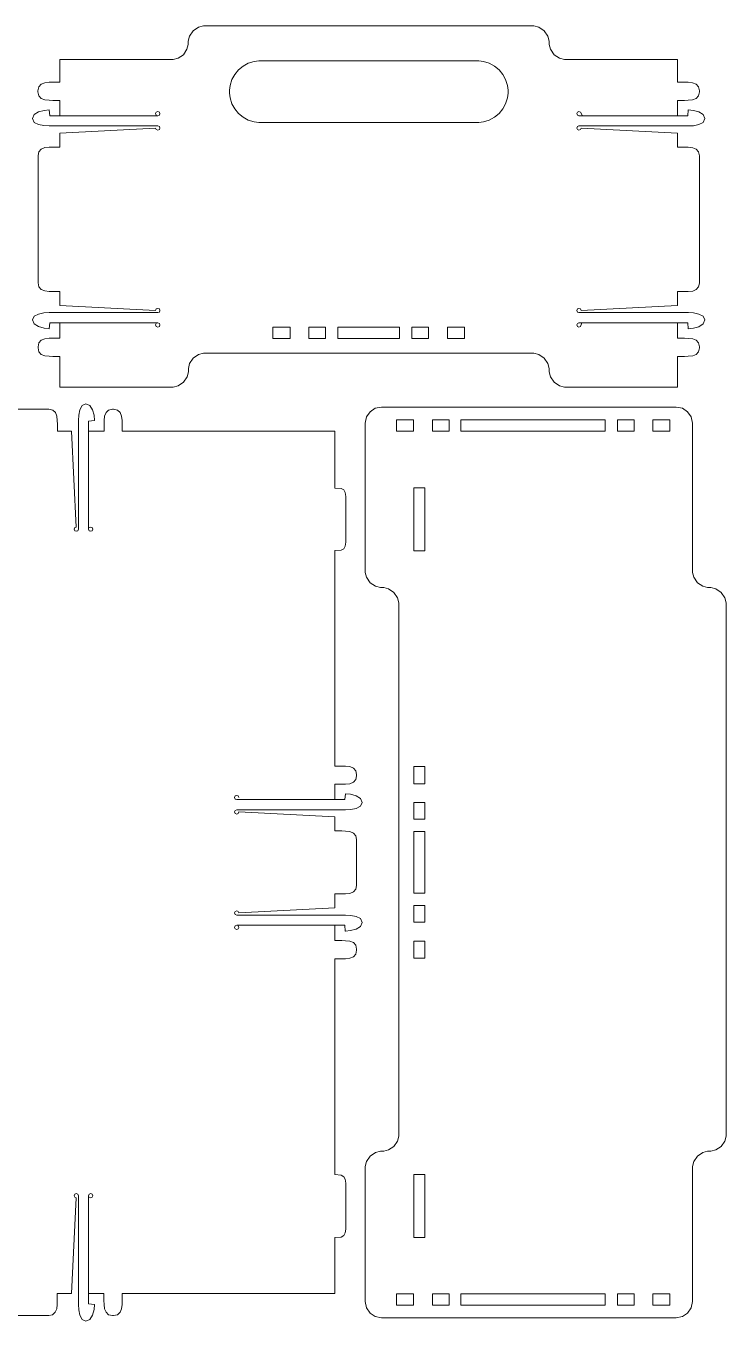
# Model space of a CAD drawing. Extents: x 22 to 406, y 17 to 372.
# Drawn here: x 214.1 to 406.1, y 17.3 to 372.3 of the extents above; entities that cross this region are included whole.
import ezdxf

# ---------------------------------------------------------------- set-up
doc = ezdxf.new("R2010")
doc.units = 0
doc.layers.get('0').update_dxf_attribs({"lineweight": 5, "true_color": 0xffffff})

msp = doc.modelspace()

# ---------------------------------------------------------------- linework, layer by layer
at = {"color": 0}
for p, q in [((258.9741, 369.49374), (258.61066, 368.14393)), ((259.96355, 370.96059), (258.9741, 369.49374)), ((261.43271, 371.95235), (259.96355, 370.96059)), ((262.78098, 372.31656), (261.43271, 371.95235)), ((263.23066, 372.31656), (262.78098, 372.31656)), ((352.96184, 372.31656), (263.23066, 372.31656)), ((353.40998, 372.31656), (352.96184, 372.31656)), ((354.76056, 371.95235), (353.40998, 372.31656)), ((356.22741, 370.96059), (354.76056, 371.95235)), ((357.2184, 369.49374), (356.22741, 370.96059)), ((357.58261, 368.14393), (357.2184, 369.49374)), ((258.24645, 365.89784), (257.257, 364.42791)), ((258.61066, 367.24457), (258.24645, 365.89784)), ((258.61066, 368.14393), (258.61066, 367.69579)), ((258.61066, 367.69579), (258.61066, 367.24457)), ((357.58261, 367.69579), (357.58261, 368.14393)), ((357.58261, 367.24457), (357.58261, 367.69579)), ((357.94374, 365.89784), (357.58261, 367.24457)), ((358.9355, 364.42791), (357.94374, 365.89784)), ((253.99066, 363.07502), (223.39471, 363.07502)), ((223.39471, 363.07502), (223.39471, 356.89577)), ((254.43957, 363.07502), (253.99066, 363.07502)), ((255.78784, 363.43923), (254.43957, 363.07502)), ((257.257, 364.42791), (255.78784, 363.43923)), ((276.65638, 362.58376), (275.0671, 362.08942)), ((277.93535, 362.7547), (276.65638, 362.58376)), ((278.36193, 362.7547), (277.93535, 362.7547)), ((337.83981, 362.7547), (278.36193, 362.7547)), ((338.26639, 362.7547), (337.83981, 362.7547)), ((339.54613, 362.58376), (338.26639, 362.7547)), ((341.13464, 362.08942), (339.54613, 362.58376)), ((360.40235, 363.43923), (358.9355, 364.42791)), ((361.75216, 363.07502), (360.40235, 363.43923)), ((362.2003, 363.07502), (361.75216, 363.07502)), ((392.79548, 363.07502), (362.2003, 363.07502)), ((392.79548, 356.89577), (392.79548, 363.07502)), ((271.33953, 359.01943), (270.55875, 357.58261)), ((272.37518, 360.27453), (271.33953, 359.01943)), ((273.6272, 361.30941), (272.37518, 360.27453)), ((275.0671, 362.08942), (273.6272, 361.30941)), ((342.57454, 361.30941), (341.13464, 362.08942)), ((343.82964, 360.27453), (342.57454, 361.30941)), ((344.86221, 359.01943), (343.82964, 360.27453)), ((345.64453, 357.58261), (344.86221, 359.01943)), ((217.61971, 355.61603), (217.37793, 354.54342)), ((218.27498, 356.3329), (217.61971, 355.61603)), ((219.24518, 356.73484), (218.27498, 356.3329)), ((220.43945, 356.86035), (219.24518, 356.73484)), ((221.47587, 356.89577), (220.43945, 356.86035)), ((223.39471, 356.89577), (221.47587, 356.89577)), ((270.06518, 355.99102), (269.89347, 354.71128)), ((270.55875, 357.58261), (270.06518, 355.99102)), ((346.13579, 355.99102), (345.64453, 357.58261)), ((346.30981, 354.71128), (346.13579, 355.99102)), ((394.71278, 356.89577), (392.79548, 356.89577)), ((395.75074, 356.85727), (394.71278, 356.89577)), ((396.94039, 356.73484), (395.75074, 356.85727)), ((397.9129, 356.3329), (396.94039, 356.73484)), ((398.57048, 355.61603), (397.9129, 356.3329)), ((398.80918, 354.54034), (398.57048, 355.61603)), ((217.37793, 354.54342), (217.37793, 354.25544)), ((217.37793, 354.25544), (217.61971, 353.17975)), ((217.61971, 353.17975), (218.27498, 352.4598)), ((218.27498, 352.4598), (219.24749, 352.06017)), ((219.24749, 352.06017), (220.43945, 351.93543)), ((220.43945, 351.93543), (221.47587, 351.90001)), ((221.47587, 351.90001), (223.39471, 351.90001)), ((223.39471, 351.90001), (223.39471, 347.68426)), ((269.89347, 354.71128), (269.89347, 354.2847)), ((269.89347, 354.2847), (269.89347, 353.85889)), ((269.89347, 353.85889), (270.06518, 352.57607)), ((270.06518, 352.57607), (270.55875, 350.98756)), ((345.64453, 350.98756), (346.13579, 352.57607)), ((346.13579, 352.57607), (346.30981, 353.85889)), ((346.30981, 354.2847), (346.30981, 354.71128)), ((346.30981, 353.85889), (346.30981, 354.2847)), ((392.79548, 347.67887), (392.79548, 351.89462)), ((392.79548, 351.89462), (394.71278, 351.89462)), ((394.71278, 351.89462), (395.75074, 351.93235)), ((395.75074, 351.93235), (396.94347, 352.05478)), ((396.94347, 352.05478), (397.9129, 352.45672)), ((397.9129, 352.45672), (398.57048, 353.17436)), ((398.57048, 353.17436), (398.80918, 354.25005)), ((398.80918, 354.25005), (398.80918, 354.54034)), ((215.87951, 346.90425), (216.35845, 347.99149)), ((216.35845, 347.99149), (217.53809, 348.733)), ((217.53809, 348.733), (219.03574, 349.15958)), ((219.03574, 349.15958), (220.46486, 349.2951)), ((220.46486, 349.2951), (220.48257, 349.2951)), ((220.48257, 349.2951), (220.61424, 347.68426)), ((249.82573, 348.69219), (249.65402, 348.27639)), ((249.65402, 348.27639), (249.82573, 347.8552)), ((250.24769, 348.86852), (249.82573, 348.69219)), ((250.66657, 348.69219), (250.24769, 348.86852)), ((250.83828, 348.27639), (250.66657, 348.69219)), ((250.66657, 347.8552), (250.83828, 348.27639)), ((270.55875, 350.98756), (271.33953, 349.54766)), ((271.33953, 349.54766), (272.37518, 348.29564)), ((272.37518, 348.29564), (273.6272, 347.26076)), ((342.57454, 347.26076), (343.82964, 348.29564)), ((343.82964, 348.29564), (344.86221, 349.54766)), ((344.86221, 349.54766), (345.64453, 350.98756)), ((365.32419, 348.69219), (365.15325, 348.271)), ((365.15325, 348.271), (365.32419, 347.85289)), ((365.74538, 348.86313), (365.32419, 348.69219)), ((366.16657, 348.69219), (365.74538, 348.86313)), ((366.76178, 347.67887), (366.16657, 348.69219)), ((395.5875, 347.67887), (395.73688, 349.29202)), ((395.73688, 349.29202), (397.16831, 349.1565)), ((397.16831, 349.1565), (398.66519, 348.72992)), ((398.66519, 348.72992), (399.84406, 347.98841)), ((399.84406, 347.98841), (400.32223, 346.89886)), ((216.35229, 345.87784), (215.87951, 346.90425)), ((217.51884, 345.26646), (216.35229, 345.87784)), ((219.0034, 344.97309), (217.51884, 345.26646)), ((220.4279, 344.89455), (219.0034, 344.97309)), ((250.25154, 344.89455), (220.4279, 344.89455)), ((220.61424, 347.68426), (250.25154, 347.68426)), ((250.25154, 347.68426), (250.66657, 347.8552)), ((250.66657, 344.72053), (250.25154, 344.89455)), ((250.83828, 344.30242), (250.66657, 344.72053)), ((273.6272, 347.26076), (275.0671, 346.48075)), ((275.0671, 346.48075), (276.65638, 345.98641)), ((276.65638, 345.98641), (277.93535, 345.81239)), ((277.93535, 345.81239), (278.36193, 345.81239)), ((278.36193, 345.81239), (337.83981, 345.81239)), ((337.83981, 345.81239), (338.26639, 345.81239)), ((338.26639, 345.81239), (339.54613, 345.98641)), ((339.54613, 345.98641), (341.13464, 346.48075)), ((341.13464, 346.48075), (342.57454, 347.26076)), ((365.32419, 344.71822), (365.15325, 344.29934)), ((365.32419, 347.85289), (365.73999, 347.67887)), ((365.73999, 344.89147), (365.32419, 344.71822)), ((365.73999, 347.67887), (395.5875, 347.67887)), ((366.07725, 344.89147), (365.73999, 344.89147)), ((365.73999, 344.89147), (365.73999, 344.89147)), ((367.03051, 344.89147), (366.07725, 344.89147)), ((368.51353, 344.89147), (367.03051, 344.89147)), ((370.43391, 344.89455), (368.51353, 344.89147)), ((372.70772, 344.89455), (370.43391, 344.89455)), ((375.24487, 344.89455), (372.70772, 344.89455)), ((377.95527, 344.89455), (375.24487, 344.89455)), ((380.75884, 344.89455), (377.95527, 344.89455)), ((383.55933, 344.89455), (380.75884, 344.89455)), ((386.2705, 344.89455), (383.55933, 344.89455)), ((388.80765, 344.89455), (386.2705, 344.89455)), ((391.08146, 344.89455), (388.80765, 344.89455)), ((393.00415, 344.89455), (391.08146, 344.89455)), ((394.48486, 344.89455), (393.00415, 344.89455)), ((395.43812, 344.89455), (394.48486, 344.89455)), ((395.77538, 344.89455), (395.43812, 344.89455)), ((397.19834, 344.9677), (395.77538, 344.89455)), ((395.77538, 344.89455), (395.77538, 344.89455)), ((398.68444, 345.26415), (397.19834, 344.9677)), ((399.85253, 345.87476), (398.68444, 345.26415)), ((400.32223, 346.89886), (399.85253, 345.87476)), ((223.40164, 342.96031), (249.65402, 344.30242)), ((223.40164, 339.12186), (223.40164, 342.96031)), ((249.65402, 344.30242), (249.82573, 343.88431)), ((249.82573, 343.88431), (250.24769, 343.71029)), ((250.24769, 343.71029), (250.66349, 343.88431)), ((250.66349, 343.88431), (250.83828, 344.30242)), ((365.15325, 344.29934), (365.32419, 343.88123)), ((365.32419, 343.88123), (365.74538, 343.70721)), ((365.74538, 343.70721), (366.16657, 343.88123)), ((366.16657, 343.88123), (366.33751, 344.29934)), ((366.33751, 344.29934), (392.80087, 342.95492)), ((392.80087, 342.95492), (392.80087, 339.0926)), ((217.38563, 336.76951), (217.62741, 337.84289)), ((217.62741, 337.84289), (218.28191, 338.55976)), ((218.28191, 338.55976), (219.25288, 338.95939)), ((219.25288, 338.95939), (220.44638, 339.08413)), ((220.44638, 339.08413), (221.48357, 339.12186)), ((221.48357, 339.12186), (223.40164, 339.12186)), ((392.80087, 339.0926), (394.72125, 339.0926)), ((394.72125, 339.0926), (395.75613, 339.0541)), ((395.75613, 339.0541), (396.94886, 338.92936)), ((396.94886, 338.92936), (397.92137, 338.52973)), ((397.92137, 338.52973), (398.57587, 337.81286)), ((398.57587, 337.81286), (398.81765, 336.73409)), ((217.38563, 301.87465), (217.38563, 336.76951)), ((398.81765, 336.73409), (398.81765, 301.84539)), ((217.62741, 300.79896), (217.38563, 301.87465)), ((398.81765, 301.84539), (398.57587, 300.7697)), ((218.28191, 300.08209), (217.62741, 300.79896)), ((219.25519, 299.68323), (218.28191, 300.08209)), ((220.44638, 299.55772), (219.25519, 299.68323)), ((221.48357, 299.51999), (220.44638, 299.55772)), ((223.40164, 299.51999), (221.48357, 299.51999)), ((223.40164, 295.65459), (223.40164, 299.51999)), ((394.72125, 299.48996), (392.80087, 299.48996)), ((392.80087, 299.48996), (392.80087, 295.65151)), ((395.75613, 299.52538), (394.72125, 299.48996)), ((396.95117, 299.6532), (395.75613, 299.52538)), ((397.92137, 300.05206), (396.95117, 299.6532)), ((398.57587, 300.7697), (397.92137, 300.05206)), ((249.65402, 294.31017), (223.40164, 295.65459)), ((249.82573, 294.73059), (249.65402, 294.31017)), ((250.24769, 294.9023), (249.82573, 294.73059)), ((250.66657, 294.73059), (250.24769, 294.9023)), ((250.83828, 294.31248), (250.66657, 294.73059)), ((365.32958, 294.72828), (365.15325, 294.30709)), ((365.74538, 294.9023), (365.32958, 294.72828)), ((366.16657, 294.72828), (365.74538, 294.9023)), ((366.33751, 294.30709), (366.16657, 294.72828)), ((392.80087, 295.65151), (366.33751, 294.30709)), ((215.87951, 291.71065), (216.35229, 292.73706)), ((216.35845, 290.62341), (215.87951, 291.71065)), ((216.35229, 292.73706), (217.51884, 293.34844)), ((217.51884, 293.34844), (219.0034, 293.64181)), ((219.0034, 293.64181), (220.4279, 293.72035)), ((220.4279, 293.72035), (220.4279, 293.72035)), ((220.4279, 293.72035), (220.76208, 293.72035)), ((220.76208, 293.72035), (221.70841, 293.72035)), ((221.70841, 293.72035), (223.17911, 293.72035)), ((223.17911, 293.72035), (225.0864, 293.72035)), ((225.0864, 293.72035), (227.34404, 293.72035)), ((227.34404, 293.72035), (229.86348, 293.72035)), ((229.86348, 293.72035), (232.55771, 293.72035)), ((232.55771, 293.72035), (235.33895, 293.72035)), ((235.33895, 293.72035), (238.12019, 293.72035)), ((238.12019, 293.72035), (240.81442, 293.72035)), ((240.81442, 293.72035), (243.33463, 293.72035)), ((243.33463, 293.72035), (245.5915, 293.72035)), ((245.5915, 293.72035), (247.49879, 293.72035)), ((247.49879, 293.72035), (248.96949, 293.72035)), ((248.96949, 293.72035), (249.91582, 293.72035)), ((249.91582, 293.72035), (250.25154, 293.72035)), ((250.25154, 293.72035), (250.66888, 293.89437)), ((250.25154, 293.72035), (250.25154, 293.72035)), ((250.66888, 293.89437), (250.83828, 294.31248)), ((365.15325, 294.30709), (365.32419, 293.89129)), ((365.32419, 293.89129), (365.73999, 293.71496)), ((365.73999, 293.71496), (395.77538, 293.71496)), ((395.77538, 293.71496), (397.19834, 293.63873)), ((397.19834, 293.63873), (398.68444, 293.34536)), ((398.68444, 293.34536), (399.85253, 292.73475)), ((400.32223, 291.70757), (399.84406, 290.6211)), ((399.85253, 292.73475), (400.32223, 291.70757)), ((217.53809, 289.8819), (216.35845, 290.62341)), ((219.03574, 289.45532), (217.53809, 289.8819)), ((220.46486, 289.3198), (219.03574, 289.45532)), ((220.61424, 290.93064), (220.46486, 289.3198)), ((250.25154, 290.93064), (220.61424, 290.93064)), ((223.40164, 290.93064), (223.40164, 286.72028)), ((249.65402, 290.33851), (249.82573, 290.7597)), ((249.65402, 290.33851), (249.82573, 289.9204)), ((249.82573, 289.9204), (250.24769, 289.74638)), ((250.24769, 289.74638), (250.66657, 289.9204)), ((250.66657, 290.7597), (250.25154, 290.93064)), ((250.83828, 290.33851), (250.66657, 290.7597)), ((250.66657, 289.9204), (250.83828, 290.33851)), ((281.83617, 289.6971), (286.51931, 289.6971)), ((281.83617, 286.6171), (281.83617, 289.6971)), ((286.51931, 289.6971), (286.51931, 286.6171)), ((291.66984, 289.6971), (296.24133, 289.6971)), ((291.66984, 286.6171), (291.66984, 289.6971)), ((296.24133, 289.6971), (296.24133, 286.6171)), ((299.61239, 289.6971), (316.5624, 289.6971)), ((299.61239, 286.6171), (299.61239, 289.6971)), ((316.5624, 289.6971), (316.5624, 286.6171)), ((319.93346, 289.6971), (324.50495, 289.6971)), ((319.93346, 286.6171), (319.93346, 289.6971)), ((324.50495, 289.6971), (324.50495, 286.6171)), ((329.68243, 289.6971), (334.36557, 289.6971)), ((329.68243, 286.6171), (329.68243, 289.6971)), ((334.36557, 289.6971), (334.36557, 286.6171)), ((365.32419, 290.75662), (365.15325, 290.33543)), ((365.15325, 290.33543), (365.32419, 289.91732)), ((365.73999, 290.92833), (365.32419, 290.75662)), ((365.32419, 289.91732), (365.74538, 289.7433)), ((395.5875, 290.92833), (365.73999, 290.92833)), ((365.74538, 289.7433), (366.16657, 289.91732)), ((366.16657, 289.91732), (366.56851, 290.92833)), ((392.80087, 286.71181), (392.80087, 290.92833)), ((395.72071, 289.31441), (395.5875, 290.92833)), ((395.73688, 289.31441), (395.72071, 289.31441)), ((397.16831, 289.44993), (395.73688, 289.31441)), ((398.66519, 289.87651), (397.16831, 289.44993)), ((399.84406, 290.6211), (398.66519, 289.87651)), ((217.62741, 285.43515), (217.38563, 284.36254)), ((217.38563, 284.36254), (217.38563, 284.07148)), ((217.38563, 284.07148), (217.62741, 282.99579)), ((218.28191, 286.15279), (217.62741, 285.43515)), ((219.25288, 286.55473), (218.28191, 286.15279)), ((220.44638, 286.67947), (219.25288, 286.55473)), ((221.48357, 286.72028), (220.44638, 286.67947)), ((223.40164, 286.72028), (221.48357, 286.72028)), ((286.51931, 286.6171), (281.83617, 286.6171)), ((296.24133, 286.6171), (291.66984, 286.6171)), ((316.5624, 286.6171), (299.61239, 286.6171)), ((324.50495, 286.6171), (319.93346, 286.6171)), ((334.36557, 286.6171), (329.68243, 286.6171)), ((394.72125, 286.71181), (392.80087, 286.71181)), ((395.75613, 286.67716), (394.72125, 286.71181)), ((396.94886, 286.55165), (395.75613, 286.67716)), ((397.92137, 286.15279), (396.94886, 286.55165)), ((398.57587, 285.43515), (397.92137, 286.15279)), ((398.81765, 284.35715), (398.57587, 285.43515)), ((398.57587, 282.99579), (398.81765, 284.07148)), ((398.81765, 284.07148), (398.81765, 284.35715)), ((217.62741, 282.99579), (218.28191, 282.27892)), ((218.28191, 282.27892), (219.25519, 281.87698)), ((219.25519, 281.87698), (220.44638, 281.75224)), ((220.44638, 281.75224), (221.48357, 281.71682)), ((221.48357, 281.71682), (223.40164, 281.71682)), ((223.40164, 281.71682), (223.40164, 273.33152)), ((258.98103, 279.74716), (259.97125, 281.21709)), ((259.97125, 281.21709), (261.43964, 282.20577)), ((261.43964, 282.20577), (262.78868, 282.56998)), ((262.78868, 282.56998), (263.23836, 282.56998)), ((263.23836, 282.56998), (352.97031, 282.56998)), ((352.97031, 282.56998), (353.41845, 282.56998)), ((353.41845, 282.56998), (354.76595, 282.20577)), ((354.76595, 282.20577), (356.23511, 281.21709)), ((356.23511, 281.21709), (357.22379, 279.74716)), ((392.80087, 273.33152), (392.80087, 281.71682)), ((392.80087, 281.71682), (394.72125, 281.71682)), ((394.72125, 281.71682), (395.75613, 281.75224)), ((395.75613, 281.75224), (396.95117, 281.87698)), ((396.95117, 281.87698), (397.92137, 282.27661)), ((397.92137, 282.27661), (398.57587, 282.99579)), ((258.25415, 276.15049), (258.61836, 277.50107)), ((258.61836, 278.39966), (258.98103, 279.74716)), ((258.61836, 277.94921), (258.61836, 278.39966)), ((258.61836, 277.50107), (258.61836, 277.94921)), ((357.22379, 279.74716), (357.588, 278.39966)), ((357.588, 278.39966), (357.588, 277.94921)), ((357.588, 277.94921), (357.588, 277.50107)), ((357.588, 277.50107), (357.95221, 276.15049)), ((254.44727, 273.33152), (255.79554, 273.69496)), ((255.79554, 273.69496), (257.26393, 274.68364)), ((257.26393, 274.68364), (258.25415, 276.15049)), ((357.95221, 276.15049), (358.94089, 274.68364)), ((358.94089, 274.68364), (360.41082, 273.69496)), ((360.41082, 273.69496), (361.76063, 273.33152)), ((223.40164, 273.33152), (253.99836, 273.33152)), ((253.99836, 273.33152), (254.44727, 273.33152)), ((361.76063, 273.33152), (362.20877, 273.33152)), ((362.20877, 273.33152), (392.80087, 273.33152)), ((207.79759, 267.23312), (220.35552, 267.23312)), ((220.35552, 267.23312), (221.4289, 266.99134)), ((221.4289, 266.99134), (222.14654, 266.33684)), ((222.14654, 266.33684), (222.54617, 265.36587)), ((228.56064, 265.61535), (228.85478, 267.09991)), ((228.85478, 267.09991), (229.46462, 268.26569)), ((229.46462, 268.26569), (230.49257, 268.7377)), ((230.49257, 268.7377), (231.57827, 268.2603)), ((231.57827, 268.2603), (232.32055, 267.08143)), ((232.32055, 267.08143), (232.74636, 265.58301)), ((236.04812, 266.33684), (235.64695, 265.36356)), ((236.76499, 266.99134), (236.04812, 266.33684)), ((237.84068, 267.23312), (236.76499, 266.99134)), ((238.12943, 267.23312), (237.84068, 267.23312)), ((239.20435, 266.99134), (238.12943, 267.23312)), ((239.92045, 266.33684), (239.20435, 266.99134)), ((240.32085, 265.36587), (239.92045, 266.33684)), ((308.44583, 266.54551), (307.48718, 265.12717)), ((309.86648, 267.50262), (308.44583, 266.54551)), ((311.59667, 267.85374), (309.86648, 267.50262)), ((392.42049, 267.85374), (311.59667, 267.85374)), ((394.15376, 267.50262), (392.42049, 267.85374)), ((395.57133, 266.54551), (394.15376, 267.50262)), ((396.52998, 265.12717), (395.57133, 266.54551)), ((222.54617, 265.36587), (222.67168, 264.17314)), ((222.67168, 264.17314), (222.71018, 263.13518)), ((222.71018, 263.13518), (222.71018, 261.21788)), ((228.48364, 264.19085), (228.56064, 265.61535)), ((228.48364, 234.36721), (228.48364, 264.19085)), ((232.88265, 264.13695), (231.27104, 264.00451)), ((231.27104, 264.00451), (231.27104, 234.36721)), ((232.74636, 265.58301), (232.88265, 264.15312)), ((232.88265, 264.15312), (232.88265, 264.13695)), ((235.52375, 264.17314), (235.48679, 263.13518)), ((235.48679, 263.13518), (235.48679, 261.21788)), ((235.64695, 265.36356), (235.52375, 264.17314)), ((240.44636, 264.17314), (240.32085, 265.36587)), ((240.48409, 263.13518), (240.44636, 264.17314)), ((240.48409, 261.21788), (240.48409, 263.13518)), ((307.48718, 265.12717), (307.13683, 263.39313)), ((307.13683, 263.39313), (307.13683, 222.97352)), ((315.69615, 264.29865), (320.3816, 264.29865)), ((315.69615, 261.21788), (315.69615, 264.29865)), ((320.3816, 264.29865), (320.3816, 261.21788)), ((325.55908, 264.29865), (330.13057, 264.29865)), ((325.55908, 261.21788), (325.55908, 264.29865)), ((330.13057, 264.29865), (330.13057, 261.21788)), ((333.38228, 264.29865), (372.93025, 264.29865)), ((333.38228, 261.21788), (333.38228, 264.29865)), ((372.93025, 264.29865), (372.93025, 261.21788)), ((376.30131, 264.29865), (380.87049, 264.29865)), ((376.30131, 261.21788), (376.30131, 264.29865)), ((380.87049, 264.29865), (380.87049, 261.21788)), ((386.02333, 264.29865), (390.70339, 264.29865)), ((386.02333, 261.21788), (386.02333, 264.29865)), ((390.70339, 264.29865), (390.70339, 261.21788)), ((396.88341, 263.39313), (396.52998, 265.12717)), ((396.88341, 222.97352), (396.88341, 263.39313)), ((222.71018, 261.21788), (226.54786, 261.21788)), ((226.54786, 261.21788), (227.88997, 234.96319)), ((235.48679, 261.21788), (231.27181, 261.21788)), ((298.75923, 261.21788), (240.48409, 261.21788)), ((298.75923, 245.60074), (298.75923, 261.21788)), ((320.3816, 261.21788), (315.69615, 261.21788)), ((330.13057, 261.21788), (325.55908, 261.21788)), ((372.93025, 261.21788), (333.38228, 261.21788)), ((380.87049, 261.21788), (376.30131, 261.21788)), ((390.70339, 261.21788), (386.02333, 261.21788)), ((300.56026, 245.53529), (298.75923, 245.60074)), ((301.27713, 245.13412), (300.56026, 245.53529)), ((301.67676, 244.41802), (301.27713, 245.13412)), ((320.42549, 245.69776), (323.50549, 245.69776)), ((320.42549, 228.42897), (320.42549, 245.69776)), ((323.50549, 245.69776), (323.50549, 228.42897)), ((301.8015, 243.34079), (301.67676, 244.41802)), ((301.8015, 230.78671), (301.8015, 243.34079)), ((227.47186, 234.79148), (227.29784, 234.37106)), ((227.29784, 234.37106), (227.47186, 233.95526)), ((227.88997, 234.96319), (227.47186, 234.79148)), ((228.30731, 233.95218), (228.48364, 234.36721)), ((231.27104, 234.36721), (231.44352, 233.95218)), ((231.86317, 234.96319), (231.44352, 234.79148)), ((232.28051, 234.79148), (231.86317, 234.96319)), ((232.4553, 234.37106), (232.28051, 234.79148)), ((232.28051, 233.95218), (232.4553, 234.37106)), ((227.47186, 233.95526), (227.88997, 233.77893)), ((227.88997, 233.77893), (228.30731, 233.95218)), ((231.44352, 233.95218), (231.86317, 233.77893)), ((231.86317, 233.77893), (232.28051, 233.95218)), ((301.67907, 229.70871), (301.8015, 230.78671)), ((298.75923, 228.4975), (300.56026, 228.59067)), ((298.75923, 169.44389), (298.75923, 228.4975)), ((300.56026, 228.59067), (301.27713, 228.99338)), ((301.27713, 228.99338), (301.67907, 229.70871)), ((323.50549, 228.42897), (320.42549, 228.42897)), ((307.13683, 222.97352), (307.13683, 222.52384)), ((307.13683, 222.52384), (307.50104, 221.1748)), ((307.50104, 221.1748), (308.48972, 219.70564)), ((396.88341, 222.52384), (396.88341, 222.97352)), ((397.24454, 221.1748), (396.88341, 222.52384)), ((398.2363, 219.70564), (397.24454, 221.1748)), ((308.48972, 219.70564), (309.95888, 218.71619)), ((309.95888, 218.71619), (311.30638, 218.35198)), ((311.30638, 218.35198), (311.7576, 218.35198)), ((311.7576, 218.35198), (312.20574, 218.35198)), ((312.20574, 218.35198), (313.55247, 217.99008)), ((313.55247, 217.99008), (315.0224, 216.99986)), ((315.0224, 216.99986), (316.01416, 215.53147)), ((399.70315, 218.71619), (398.2363, 219.70564)), ((401.05296, 218.35198), (399.70315, 218.71619)), ((401.5011, 218.35198), (401.05296, 218.35198)), ((401.95232, 218.35198), (401.5011, 218.35198)), ((403.29982, 217.99008), (401.95232, 218.35198)), ((404.76898, 216.99986), (403.29982, 217.99008)), ((405.75766, 215.53147), (404.76898, 216.99986)), ((316.01416, 215.53147), (316.3776, 214.18166)), ((316.3776, 214.18166), (316.3776, 213.73198)), ((316.3776, 213.73198), (316.3776, 68.458467)), ((406.12187, 214.18166), (405.75766, 215.53147)), ((406.12187, 213.73198), (406.12187, 214.18166)), ((406.12187, 68.458467), (406.12187, 213.73198)), ((300.67961, 169.44389), (298.75923, 169.44389)), ((301.71757, 169.40539), (300.67961, 169.44389)), ((302.90722, 169.28065), (301.71757, 169.40539)), ((303.87973, 168.88179), (302.90722, 169.28065)), ((304.53731, 168.16338), (303.87973, 168.88179)), ((304.77601, 167.08769), (304.53731, 168.16338)), ((304.77601, 166.79663), (304.77601, 167.08769)), ((320.42549, 169.28604), (323.50549, 169.28604)), ((320.42549, 164.60367), (320.42549, 169.28604)), ((323.50549, 169.28604), (323.50549, 164.60367)), ((298.75923, 160.22776), (298.75923, 164.4412)), ((298.75923, 164.4412), (300.67961, 164.4412)), ((300.67961, 164.4412), (301.71757, 164.48047)), ((301.71757, 164.48047), (302.9103, 164.60598)), ((302.9103, 164.60598), (303.87973, 165.00484)), ((303.87973, 165.00484), (304.53731, 165.72171)), ((304.53731, 165.72171), (304.77601, 166.79663)), ((323.50549, 164.60367), (320.42549, 164.60367)), ((271.48891, 161.23877), (271.3172, 160.81989)), ((271.3172, 160.81989), (271.48891, 160.40024)), ((271.90779, 161.41279), (271.48891, 161.23877)), ((271.48891, 160.40024), (271.90471, 160.22776)), ((271.90471, 160.22776), (301.54894, 160.22776)), ((272.32898, 161.23877), (271.90779, 161.41279)), ((272.503, 160.81989), (272.32898, 161.23877)), ((301.54894, 160.22776), (301.69832, 161.83937)), ((301.69832, 161.83937), (303.12744, 161.70385)), ((303.12744, 161.70385), (304.62432, 161.27958)), ((304.62432, 161.27958), (305.8055, 160.53499)), ((305.8055, 160.53499), (306.28367, 159.44775)), ((271.48737, 157.2648), (271.3172, 156.84823)), ((271.3172, 156.84823), (271.48891, 156.42858)), ((271.90471, 157.44036), (271.48737, 157.2648)), ((271.48891, 156.42858), (271.90779, 156.25456)), ((272.23889, 157.44113), (271.90471, 157.44036)), ((271.90471, 157.44036), (271.90471, 157.44036)), ((271.90779, 156.25456), (272.32898, 156.42858)), ((273.18445, 157.44113), (272.23889, 157.44113)), ((272.32898, 156.42858), (272.503, 156.85054)), ((272.503, 156.85054), (298.75923, 155.50458)), ((274.65669, 157.44113), (273.18445, 157.44113)), ((276.56398, 157.44113), (274.65669, 157.44113)), ((278.82393, 157.44113), (276.56398, 157.44113)), ((281.34183, 157.44113), (278.82393, 157.44113)), ((284.03683, 157.44113), (281.34183, 157.44113)), ((286.81807, 157.44113), (284.03683, 157.44113)), ((289.60239, 157.44113), (286.81807, 157.44113)), ((292.29431, 157.44113), (289.60239, 157.44113)), ((294.81529, 157.44113), (292.29431, 157.44113)), ((297.07216, 157.44113), (294.81529, 157.44113)), ((298.98176, 157.44113), (297.07216, 157.44113)), ((300.45169, 157.44113), (298.98176, 157.44113)), ((301.39956, 157.44113), (300.45169, 157.44113)), ((301.73374, 157.44113), (301.39956, 157.44113)), ((303.15978, 157.51659), (301.73374, 157.44113)), ((301.73374, 157.44113), (301.73374, 157.44113)), ((304.6428, 157.81073), (303.15978, 157.51659)), ((305.81089, 158.42365), (304.6428, 157.81073)), ((306.28367, 159.44775), (305.81089, 158.42365)), ((320.42549, 159.45237), (323.50549, 159.45237)), ((320.42549, 154.88088), (320.42549, 159.45237)), ((323.50549, 159.45237), (323.50549, 154.88088)), ((298.75923, 155.50458), (298.75923, 151.63918)), ((323.50549, 154.88088), (320.42549, 154.88088)), ((298.75923, 151.63918), (300.67961, 151.63918)), ((300.67961, 151.63918), (301.71449, 151.60145)), ((301.71449, 151.60145), (302.90722, 151.47671)), ((302.90722, 151.47671), (303.87973, 151.07785)), ((303.87973, 151.07785), (304.53423, 150.35944)), ((304.53423, 150.35944), (304.77601, 149.28375)), ((304.77601, 149.28375), (304.77601, 136.72813)), ((320.42549, 151.51059), (323.50549, 151.51059)), ((320.42549, 134.56058), (320.42549, 151.51059)), ((323.50549, 151.51059), (323.50549, 134.56058)), ((303.87973, 134.93557), (302.9103, 134.5344)), ((304.53423, 135.65398), (303.87973, 134.93557)), ((304.77601, 136.72813), (304.53423, 135.65398)), ((300.67961, 134.37347), (298.75923, 134.37347)), ((298.75923, 134.37347), (298.75923, 130.53502)), ((301.71449, 134.40966), (300.67961, 134.37347)), ((302.9103, 134.5344), (301.71449, 134.40966)), ((323.50549, 134.56058), (320.42549, 134.56058)), ((271.49353, 129.61025), (271.3172, 129.19214)), ((271.3172, 129.19214), (271.48891, 128.77403)), ((271.48891, 128.77403), (271.90471, 128.5977)), ((271.90779, 129.78273), (271.49353, 129.61025)), ((271.90471, 128.5977), (301.73374, 128.5977)), ((272.32898, 129.61025), (271.90779, 129.78273)), ((272.503, 129.19214), (272.32898, 129.61025)), ((298.75923, 130.53502), (272.503, 129.19214)), ((301.73374, 128.5977), (303.15978, 128.52224)), ((303.15978, 128.52224), (304.6428, 128.22887)), ((304.6428, 128.22887), (305.81089, 127.61749)), ((320.42549, 131.18952), (323.50549, 131.18952)), ((320.42549, 126.61803), (320.42549, 131.18952)), ((323.50549, 131.18952), (323.50549, 126.61803)), ((271.48891, 125.63859), (271.3172, 125.21894)), ((271.3172, 125.21894), (271.48891, 124.8016)), ((271.90471, 125.8103), (271.48891, 125.63859)), ((271.48891, 124.8016), (271.90779, 124.62835)), ((301.54894, 125.8103), (271.90471, 125.8103)), ((271.90779, 124.62835), (272.32898, 124.8016)), ((272.503, 125.21894), (272.32898, 125.63859)), ((272.32898, 124.8016), (272.503, 125.21894)), ((298.75923, 121.59686), (298.75923, 125.8103)), ((301.67907, 124.19946), (301.54894, 125.8103)), ((303.12744, 124.33575), (301.69832, 124.19946)), ((304.62432, 124.76079), (303.12744, 124.33575)), ((305.8055, 125.5023), (304.62432, 124.76079)), ((306.28367, 126.58877), (305.8055, 125.5023)), ((305.81089, 127.61749), (306.28367, 126.58877)), ((323.50549, 126.61803), (320.42549, 126.61803)), ((300.67961, 121.59686), (298.75923, 121.59686)), ((301.71449, 121.55836), (300.67961, 121.59686)), ((301.69832, 124.19946), (301.67907, 124.19946)), ((302.90722, 121.43516), (301.71449, 121.55836)), ((303.87973, 121.03399), (302.90722, 121.43516)), ((304.53423, 120.31789), (303.87973, 121.03399)), ((320.42549, 121.44055), (323.50549, 121.44055)), ((320.42549, 116.75587), (320.42549, 121.44055)), ((323.50549, 121.44055), (323.50549, 116.75587)), ((302.9103, 116.76126), (303.87973, 117.16012)), ((303.87973, 117.16012), (304.53423, 117.87776)), ((304.77601, 119.2422), (304.53423, 120.31789)), ((304.53423, 117.87776), (304.77601, 118.95268)), ((304.77601, 118.95268), (304.77601, 119.2422)), ((298.75923, 57.450547), (298.75923, 116.59802)), ((298.75923, 116.59802), (300.67961, 116.59802)), ((300.67961, 116.59802), (301.71449, 116.63729)), ((301.71449, 116.63729), (302.9103, 116.76126)), ((323.50549, 116.75587), (320.42549, 116.75587)), ((316.3776, 68.009403), (316.01416, 66.661826)), ((316.3776, 68.458467), (316.3776, 68.009403)), ((405.75766, 66.661826), (406.12187, 68.009403)), ((406.12187, 68.009403), (406.12187, 68.458467)), ((313.55247, 64.203216), (312.20574, 63.839468)), ((315.0224, 65.193359), (313.55247, 64.203216)), ((316.01416, 66.661826), (315.0224, 65.193359)), ((401.95232, 63.839468), (403.29982, 64.203216)), ((403.29982, 64.203216), (404.76898, 65.193359)), ((404.76898, 65.193359), (405.75766, 66.661826)), ((307.50104, 61.017957), (307.13683, 59.669302)), ((308.48972, 62.486424), (307.50104, 61.017957)), ((309.95888, 63.476567), (308.48972, 62.486424)), ((311.30638, 63.839468), (309.95888, 63.476567)), ((311.7576, 63.839468), (311.30638, 63.839468)), ((312.20574, 63.839468), (311.7576, 63.839468)), ((396.88341, 59.669302), (397.24454, 61.017957)), ((397.24454, 61.017957), (398.2363, 62.486424)), ((398.2363, 62.486424), (399.70315, 63.476567)), ((399.70315, 63.476567), (401.05296, 63.839468)), ((401.05296, 63.839468), (401.5011, 63.839468)), ((401.5011, 63.839468), (401.95232, 63.839468)), ((300.56026, 57.287307), (298.75923, 57.450547)), ((301.27713, 56.884982), (300.56026, 57.287307)), ((301.67676, 56.169729), (301.27713, 56.884982)), ((307.13683, 59.669302), (307.13683, 59.219468)), ((307.13683, 59.219468), (307.13683, 22.647856)), ((320.42549, 57.449469), (323.50549, 57.449469)), ((320.42549, 40.18245), (320.42549, 57.449469)), ((323.50549, 57.449469), (323.50549, 40.18245)), ((396.8811, 22.647856), (396.88341, 59.219468)), ((396.88341, 59.219468), (396.88341, 59.669302)), ((301.8015, 55.093808), (301.67676, 56.169729)), ((301.8015, 42.539189), (301.8015, 55.093808)), ((227.88843, 51.07872), (226.54324, 24.825262)), ((227.46801, 52.091116), (227.29476, 51.672005)), ((227.29476, 51.672005), (227.46801, 51.251739)), ((227.88843, 52.262749), (227.46801, 52.091116)), ((227.46801, 51.251739), (227.88843, 51.07872)), ((228.30423, 52.092194), (227.88843, 52.262749)), ((228.47825, 51.674931), (228.30423, 52.092194)), ((228.47825, 51.340828), (228.47825, 51.674931)), ((228.47825, 51.674931), (228.47825, 51.674931)), ((228.47825, 50.394421), (228.47825, 51.340828)), ((228.47825, 48.92349), (228.47825, 50.394421)), ((231.44044, 52.091116), (231.26796, 51.674931)), ((231.26796, 51.674931), (231.26796, 22.038786)), ((231.86009, 52.262749), (231.44044, 52.091116)), ((231.86009, 51.07872), (231.44044, 51.251739)), ((232.27897, 52.091116), (231.86009, 52.262749)), ((231.86009, 51.07872), (232.27897, 51.251739)), ((232.45145, 51.672005), (232.27897, 52.091116)), ((232.27897, 51.251739), (232.45145, 51.672005)), ((228.47902, 47.015815), (228.47825, 48.92349)), ((228.47902, 44.758791), (228.47902, 47.015815)), ((228.47902, 42.238735), (228.47902, 44.758791)), ((228.47902, 39.544659), (228.47902, 42.238735)), ((228.47902, 36.763573), (228.47902, 39.544659)), ((298.75923, 40.180294), (300.56026, 40.343842)), ((298.75923, 24.826263), (298.75923, 40.180294)), ((300.56026, 40.343842), (301.27713, 40.745859)), ((301.27713, 40.745859), (301.67907, 41.462113)), ((301.67907, 41.462113), (301.8015, 42.539189)), ((323.50549, 40.18245), (320.42549, 40.18245)), ((228.47902, 33.982564), (228.47902, 36.763573)), ((228.47902, 31.288488), (228.47902, 33.982564)), ((228.47902, 28.768201), (228.47902, 31.288488)), ((228.47902, 26.511331), (228.47902, 28.768201)), ((228.47902, 24.603502), (228.47902, 26.511331)), ((222.64011, 21.870079), (222.51537, 20.678504)), ((222.67938, 22.906807), (222.64011, 21.870079)), ((226.54324, 24.825262), (222.67938, 24.825262)), ((222.67938, 24.825262), (222.67938, 22.906807)), ((228.47902, 23.132802), (228.47902, 24.603502)), ((228.47902, 22.186318), (228.47902, 23.132802)), ((228.47979, 21.850983), (228.47902, 22.186318)), ((228.55679, 20.427022), (228.47979, 21.850983)), ((228.47979, 21.850983), (228.47979, 21.850983)), ((231.26796, 24.825262), (235.4814, 24.825262)), ((231.26796, 22.038786), (232.87957, 21.888174)), ((232.87957, 21.888174), (232.74405, 20.4589)), ((235.4814, 24.825262), (235.4814, 22.906807)), ((235.4814, 22.906807), (235.51913, 21.870079)), ((235.51913, 21.870079), (235.6431, 20.676425)), ((240.32085, 20.678504), (240.44482, 21.870079)), ((240.44482, 21.870079), (240.48409, 22.906807)), ((240.48409, 24.825262), (298.75923, 24.826263)), ((240.48409, 22.906807), (240.48409, 24.825262)), ((307.13683, 22.647856), (307.48718, 20.914047)), ((315.69615, 24.780679), (320.3816, 24.780679)), ((315.69615, 21.700371), (315.69615, 24.780679)), ((320.3816, 21.700371), (315.69615, 21.700371)), ((320.3816, 24.780679), (320.3816, 21.700371)), ((325.55908, 24.780679), (330.13057, 24.780679)), ((325.55908, 21.700371), (325.55908, 24.780679)), ((330.13057, 21.700371), (325.55908, 21.700371)), ((330.13057, 24.780679), (330.13057, 21.700371)), ((333.38228, 24.780679), (372.93025, 24.780679)), ((333.38228, 21.700371), (333.38228, 24.780679)), ((372.93025, 21.700371), (333.38228, 21.700371)), ((372.93025, 24.780679), (372.93025, 21.700371)), ((376.30131, 24.780679), (380.87049, 24.780679)), ((376.30131, 21.700371), (376.30131, 24.780679)), ((380.87049, 21.700371), (376.30131, 21.700371)), ((380.87049, 24.780679), (380.87049, 21.700371)), ((386.02333, 24.780679), (390.70339, 24.780679)), ((386.02333, 21.700371), (386.02333, 24.780679)), ((390.70339, 21.700371), (386.02333, 21.700371)), ((390.70339, 24.780679), (390.70339, 21.700371)), ((396.52998, 20.916203), (396.8811, 22.647856)), ((220.32395, 18.808867), (207.76525, 18.808867)), ((221.39964, 19.050801), (220.32395, 18.808867)), ((222.11651, 19.705532), (221.39964, 19.050801)), ((222.51537, 20.678504), (222.11651, 19.705532)), ((228.85016, 18.942539), (228.55679, 20.427022)), ((229.46231, 17.775373), (228.85016, 18.942539)), ((230.48795, 17.303209), (229.46231, 17.775373)), ((231.57519, 17.782765), (230.48795, 17.303209)), ((232.31824, 18.962713), (231.57519, 17.782765)), ((232.74405, 20.4589), (232.31824, 18.962713)), ((235.6431, 20.676425), (236.04504, 19.705532)), ((236.04504, 19.705532), (236.76191, 19.050801)), ((236.76191, 19.050801), (237.83683, 18.808867)), ((237.83683, 18.808867), (238.12789, 18.808867)), ((238.12789, 18.808867), (239.20358, 19.050801)), ((239.20358, 19.050801), (239.92045, 19.705532)), ((239.92045, 19.705532), (240.32085, 20.678504)), ((307.48718, 20.914047), (308.44583, 19.496477)), ((308.44583, 19.496477), (309.86648, 18.539367)), ((309.86648, 18.539367), (311.59667, 18.188093)), ((311.59667, 18.188093), (392.42049, 18.188093)), ((392.42049, 18.188093), (394.15376, 18.539367)), ((394.15376, 18.539367), (395.57133, 19.498556)), ((395.57133, 19.498556), (396.52998, 20.916203))]:
    msp.add_line(p, q, dxfattribs=at)

doc.saveas('drawing.dxf')
